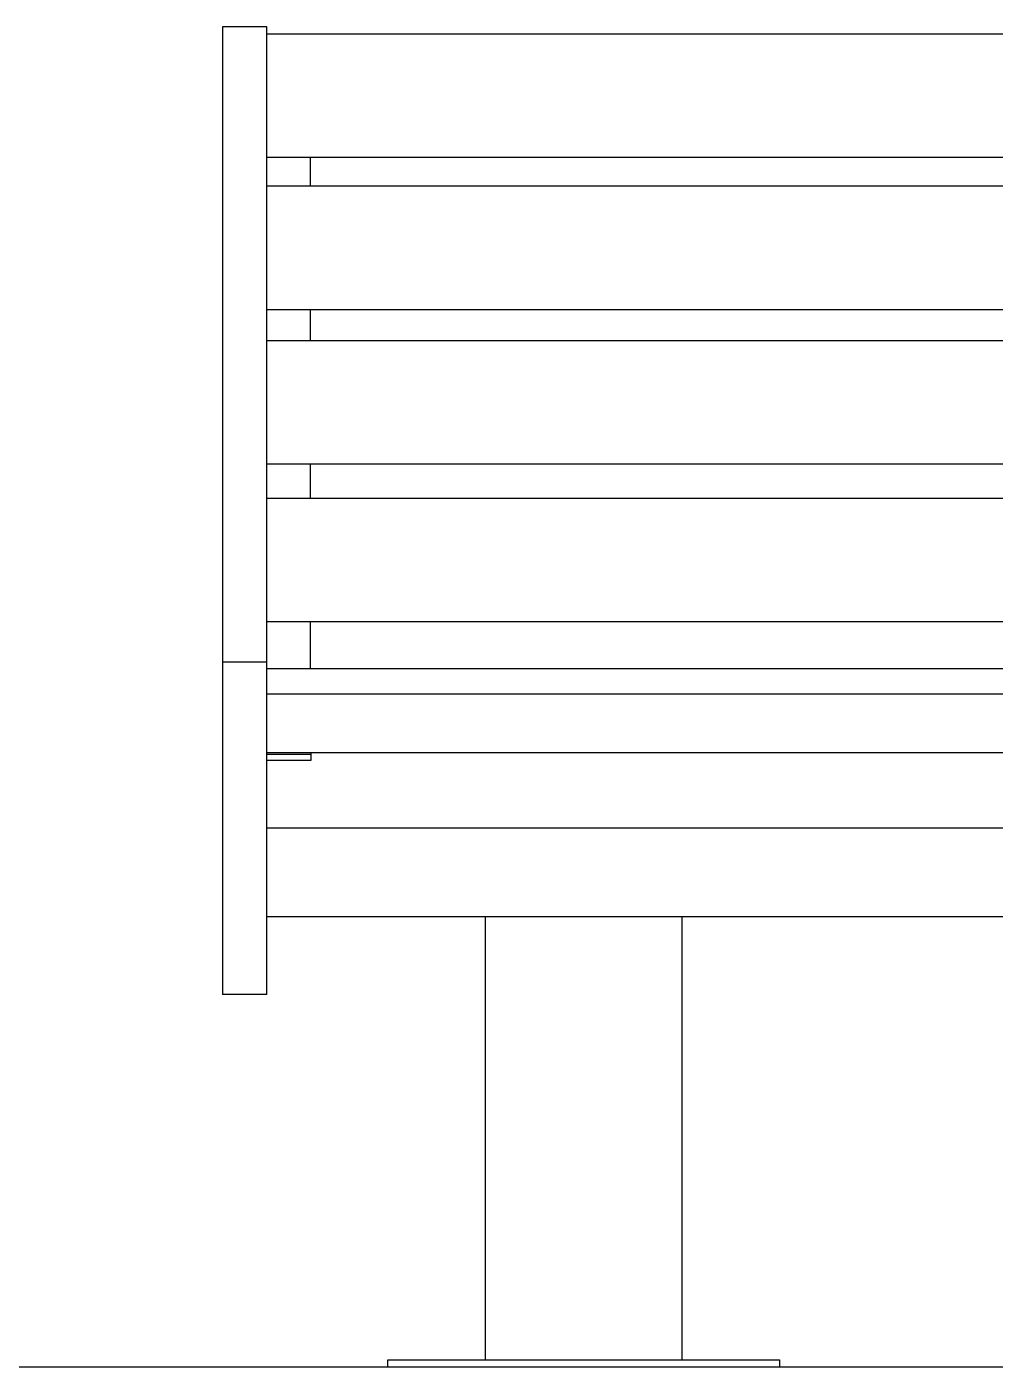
# Model space of a CAD drawing. Header units: millimetres. Extents: x 4238 to 14021, y -44 to 5418.
# Drawn here: x 5071 to 5727, y 1120 to 2027 of the extents above; entities that cross this region are included whole.
import ezdxf

# ---------------------------------------------------------------- set-up
doc = ezdxf.new("R2010")
doc.units = ezdxf.units.MM
doc.layers.add('cad-block.com', color=250, linetype='Continuous')

# ---------------------------------------------------------------- blocks, each defined once
blk = doc.blocks.new('bench 1_front_cad-block.com')
at = {"color": 0}
for p, q in [((-964.57, 907.35), (-994.57, 907.35)), ((-994.57, 907.35), (-994.57, 252.34)), ((-964.57, 252.34), (-964.57, 907.35)), ((964.57, 902.4), (-964.57, 902.4)), ((964.57, 818.89), (-964.57, 818.89)), ((-935, 799.38), (-935, 818.89)), ((964.57, 799.38), (-964.57, 799.38)), ((964.57, 715.87), (-964.57, 715.87)), ((-935, 694.83), (-935, 715.87)), ((964.57, 694.83), (-964.57, 694.83)), ((964.57, 611.32), (-964.57, 611.32)), ((-935, 588.02), (-935, 611.32)), ((964.57, 588.02), (-964.57, 588.02)), ((964.57, 504.51), (-964.57, 504.51)), ((-935, 472.7), (-935, 504.51)), ((-994.57, 477.41), (-964.57, 477.41)), ((-994.57, 477.41), (-964.57, 477.41)), ((964.57, 472.7), (-964.57, 472.7)), ((964.57, 455.53), (-964.57, 455.53)), ((964.57, 415.91), (-964.57, 415.91)), ((-964.57, 415.02), (-934.57, 415.02)), ((-964.57, 411.02), (-934.57, 411.02)), ((-934.57, 411.02), (-934.57, 415.91)), ((964.57, 365), (-964.57, 365)), ((-964.57, 305), (964.57, 305)), ((-816.43, 5), (-816.43, 305)), ((-683.43, 5), (-683.43, 305)), ((-964.57, 252.34), (-994.57, 252.34)), ((-882.5, 5), (-617.5, 5)), ((-882.5, 0), (-882.5, 5)), ((-617.5, 0), (-882.5, 0)), ((-814.93, 5), (-684.93, 5)), ((-617.5, 5), (-617.5, 0))]:
    blk.add_line(p, q, dxfattribs=at)

msp = doc.modelspace()

# ---------------------------------------------------------------- linework, layer by layer
at = {"layer": 'cad-block.com'}
msp.add_line((14021.25, 1119.78), (4238.44, 1119.78), dxfattribs=at)

# ---------------------------------------------------------------- block references
msp.add_blockref('bench 1_front_cad-block.com', (6198.36, 1119.78), dxfattribs=at)

doc.saveas('drawing.dxf')
